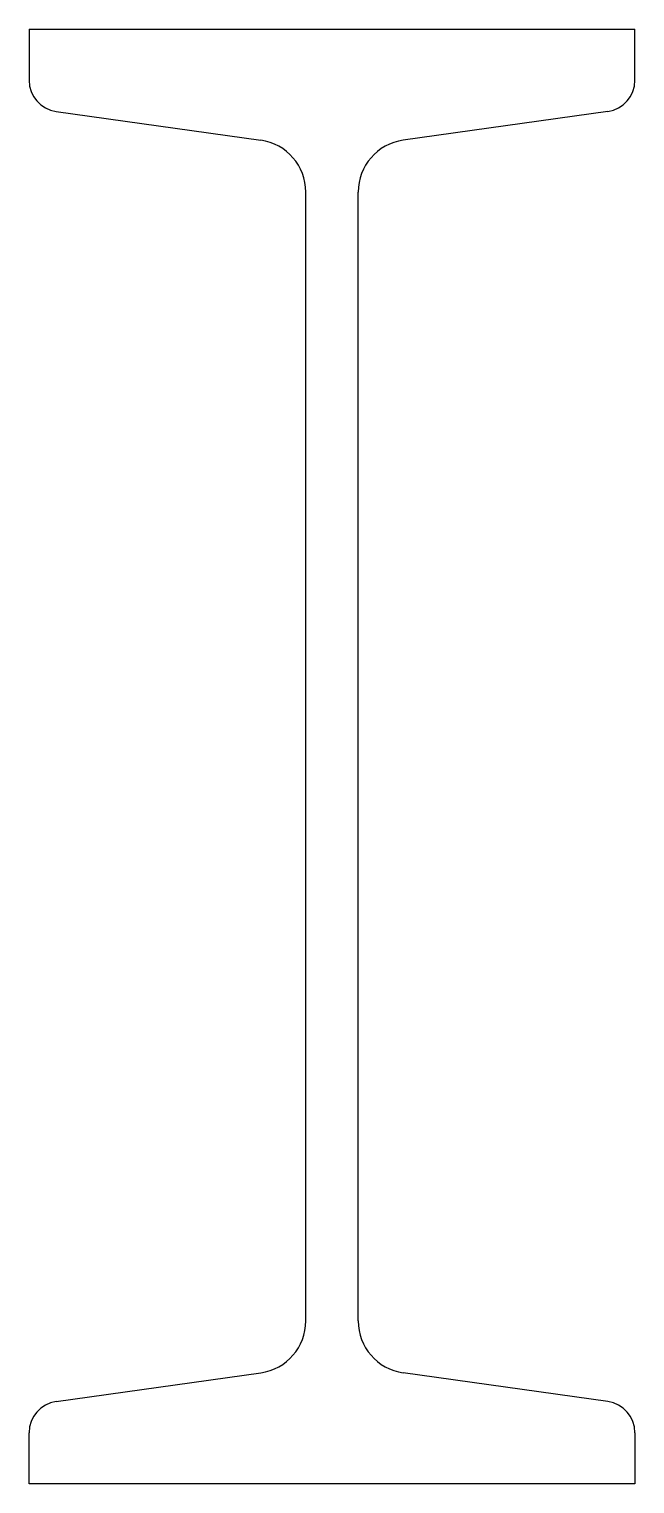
# Model space of a CAD drawing. Extents: x -62 to 62, y 0 to 300.
import ezdxf

# ---------------------------------------------------------------- set-up
doc = ezdxf.new("R2010")
doc.units = 0

msp = doc.modelspace()

# ---------------------------------------------------------------- linework, layer by layer
for p, q in [((-62.5, 300), (-62.5, 289.45)), ((-62.5, 300), (62.5, 300)), ((62.5, 289.45), (62.5, 300)), ((-56.9, 283.01), (-14.7, 277.08)), ((56.9, 283.01), (14.7, 277.08)), ((-5.4, 33.61), (-5.4, 266.39)), ((5.4, 33.61), (5.4, 266.39)), ((-56.9, 16.99), (-14.7, 22.92)), ((56.9, 16.99), (14.7, 22.92)), ((-62.5, 0), (-62.5, 10.55)), ((62.5, 10.55), (62.5, 0)), ((62.5, 0), (-62.5, 0))]:
    msp.add_line(p, q)
for centre, radius, start, end in [((-56, 289.45), 6.5, 180, 262), ((56, 289.45), 6.5, 278, 0), ((-16.2, 266.39), 10.8, 0, 82), ((16.2, 266.39), 10.8, 98, 180), ((-16.2, 33.61), 10.8, 278, 0), ((16.2, 33.61), 10.8, 180, 262), ((-56, 10.55), 6.5, 98, 180), ((56, 10.55), 6.5, 0, 82)]:
    msp.add_arc(centre, radius, start, end)

doc.saveas('drawing.dxf')
